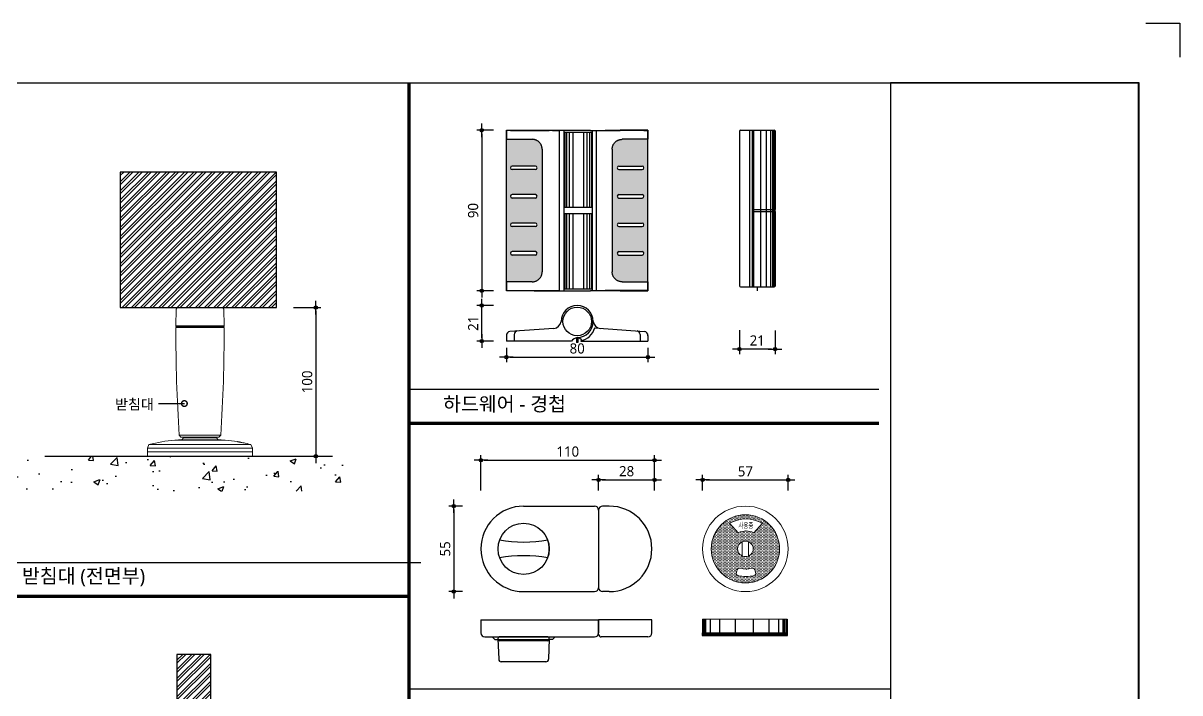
# Model space of a CAD drawing. Extents: x -256 to 8104, y -176 to 5714.
# Drawn here: x 4694 to 8104, y 3740 to 5714 of the extents above; entities that cross this region are included whole.
import ezdxf
from ezdxf.enums import TextEntityAlignment as Align

# ---------------------------------------------------------------- set-up
doc = ezdxf.new("R2010")
doc.units = 0
doc.header["$LTSCALE"] = 30
doc.layers.get('0').update_dxf_attribs({"linetype": 'CONTINUOUS'})
doc.layers.get('DEFPOINTS').update_dxf_attribs({"linetype": 'CONTINUOUS'})
for name, color, linetype in [('02---제품선', 4, 'CONTINUOUS'), ('curior-0Line', 252, 'CONTINUOUS'), ('DIM', 7, 'CONTINUOUS'), ('FIN', 5, 'CONTINUOUS'), ('HAT', 8, 'CONTINUOUS'), ('TIT', 3, 'CONTINUOUS'), ('문자', 3, 'CONTINUOUS'), ('부자재', 4, 'CONTINUOUS'), ('잠금쇠(회전형)', 4, 'CONTINUOUS'), ('치수', 1, 'CONTINUOUS'), ('판넬', 2, 'CONTINUOUS'), ('해치', 8, 'CONTINUOUS')]:
    doc.layers.add(name, color=color, linetype=linetype)
doc.styles.add('HDW', font='gulim.ttc')
doc.styles.add('돋움', font='malgun.ttf')
doc.dimstyles.new('10', dxfattribs={"dimscale": 10, "dimtxt": 3, "dimasz": 1, "dimexe": 1.5, "dimexo": 2, "dimgap": 1, "dimtad": 1, "dimdec": 0, "dimlunit": 6, "dimtxsty": '돋움', "dimblk": 'DIMDOT', "dimcen": -1, "dimdle": 1.5, "dimclrt": 3, "dimazin": 3, "dimtfac": 1, "dimtdec": 0, "dimtix": 1, "dimtmove": 2, "dimatfit": 3, "dimldrblk": 'DIMDOT', "dimarcsym": 0})

# ---------------------------------------------------------------- blocks, each defined once
blk = doc.blocks.new('DIMDOT')
at = {"linetype": 'Continuous'}
blk.add_line((-2, 0), (2, 0), dxfattribs=at)
for radius in [0.5, 0.25]:
    blk.add_circle((0, 0), radius, dxfattribs=at)
blk = doc.blocks.new('*D566')
at = {"layer": 'DEFPOINTS', "color": 0}
for p in [(11282, 2861.8), (10770, 2753.2), (11282, 2753.2)]:
    blk.add_point(p, dxfattribs=at)
at = {"layer": 'DIM', "color": 0, "lineweight": -2, "ltscale": 10}
for p, q in [((10770, 2773.2), (10770, 2876.8)), ((11282, 2773.2), (11282, 2876.8)), ((10780, 2861.8), (11272, 2861.8))]:
    blk.add_line(p, q, dxfattribs=at)
at = {"layer": 'DIM', "color": 0, "lineweight": -2, "xscale": 10, "yscale": 10, "zscale": 10, "rotation": 180}
blk.add_blockref('DIMDOT', (10770, 2861.8), dxfattribs=at)
at = {"layer": 'DIM', "color": 0, "lineweight": -2, "xscale": 10, "yscale": 10, "zscale": 10}
blk.add_blockref('DIMDOT', (11282, 2861.8), dxfattribs=at)
at = {"layer": 'DIM', "color": 3, "insert": (11026, 2887.4), "char_height": 30, "attachment_point": 5, "style": '돋움'}
blk.add_mtext('110', dxfattribs=at)
blk = doc.blocks.new('*D567')
at = {"layer": 'DEFPOINTS', "color": 0}
for p in [(11282, 2803.9), (11117, 2753.2), (11282, 2753.2)]:
    blk.add_point(p, dxfattribs=at)
at = {"layer": 'DIM', "color": 0, "lineweight": -2, "ltscale": 10}
for p, q in [((11117, 2773.2), (11117, 2818.9)), ((11127, 2803.9), (11272, 2803.9)), ((11282, 2773.2), (11282, 2818.9))]:
    blk.add_line(p, q, dxfattribs=at)
at = {"layer": 'DIM', "color": 0, "lineweight": -2, "xscale": 10, "yscale": 10, "zscale": 10, "rotation": 180}
blk.add_blockref('DIMDOT', (11117, 2803.9), dxfattribs=at)
at = {"layer": 'DIM', "color": 0, "lineweight": -2, "xscale": 10, "yscale": 10, "zscale": 10}
blk.add_blockref('DIMDOT', (11282, 2803.9), dxfattribs=at)
at = {"layer": 'DIM', "color": 3, "insert": (11199.5, 2829.4), "char_height": 30, "attachment_point": 5, "style": '돋움'}
blk.add_mtext('28', dxfattribs=at)
blk = doc.blocks.new('*D568')
at = {"layer": 'DEFPOINTS', "color": 0}
for p in [(11675.7, 2803.9), (11423.7, 2753.2), (11675.7, 2753.2)]:
    blk.add_point(p, dxfattribs=at)
at = {"layer": 'DIM', "color": 0, "lineweight": -2, "ltscale": 10}
for p, q in [((11423.7, 2773.2), (11423.7, 2818.9)), ((11433.7, 2803.9), (11665.7, 2803.9)), ((11675.7, 2773.2), (11675.7, 2818.9))]:
    blk.add_line(p, q, dxfattribs=at)
at = {"layer": 'DIM', "color": 0, "lineweight": -2, "xscale": 10, "yscale": 10, "zscale": 10, "rotation": 180}
blk.add_blockref('DIMDOT', (11423.7, 2803.9), dxfattribs=at)
at = {"layer": 'DIM', "color": 0, "lineweight": -2, "xscale": 10, "yscale": 10, "zscale": 10}
blk.add_blockref('DIMDOT', (11675.7, 2803.9), dxfattribs=at)
at = {"layer": 'DIM', "color": 3, "insert": (11549.7, 2829.1), "char_height": 30, "attachment_point": 5, "style": '돋움'}
blk.add_mtext('57', dxfattribs=at)
blk = doc.blocks.new('*D569')
at = {"layer": 'DEFPOINTS', "color": 0}
for p in [(10827.6, 3834.6), (10772.6, 3361.5), (10827.6, 3361.5)]:
    blk.add_point(p, dxfattribs=at)
at = {"layer": 'DIM', "color": 0, "lineweight": -2, "ltscale": 10}
for p, q in [((10807.6, 3834.6), (10757.6, 3834.6)), ((10772.6, 3824.6), (10772.6, 3371.5)), ((10807.6, 3361.5), (10757.6, 3361.5))]:
    blk.add_line(p, q, dxfattribs=at)
at = {"layer": 'DIM', "color": 0, "lineweight": -2, "xscale": 10, "yscale": 10, "zscale": 10}
for p, rotation in [((10772.6, 3834.6), 90), ((10772.6, 3361.5), 270)]:
    blk.add_blockref('DIMDOT', p, dxfattribs=dict(at, rotation=rotation))
at = {"layer": 'DIM', "color": 3, "insert": (10747.1, 3598), "char_height": 30, "attachment_point": 5, "rotation": 90, "style": '돋움'}
blk.add_mtext('90', dxfattribs=at)
blk = doc.blocks.new('*D570')
at = {"layer": 'DEFPOINTS', "color": 0}
for p in [(10845.2, 3213.2), (11262.3, 3213.2), (11262.3, 3165.9)]:
    blk.add_point(p, dxfattribs=at)
at = {"layer": 'DIM', "color": 0, "lineweight": -2, "ltscale": 10}
for p, q in [((10845.2, 3193.2), (10845.2, 3150.9)), ((11262.3, 3193.2), (11262.3, 3150.9)), ((10855.2, 3165.9), (11252.3, 3165.9))]:
    blk.add_line(p, q, dxfattribs=at)
at = {"layer": 'DIM', "color": 0, "lineweight": -2, "xscale": 10, "yscale": 10, "zscale": 10, "rotation": 180}
blk.add_blockref('DIMDOT', (10845.2, 3165.9), dxfattribs=at)
at = {"layer": 'DIM', "color": 0, "lineweight": -2, "xscale": 10, "yscale": 10, "zscale": 10}
blk.add_blockref('DIMDOT', (11262.3, 3165.9), dxfattribs=at)
at = {"layer": 'DIM', "color": 3, "insert": (11053.8, 3191.4), "char_height": 30, "attachment_point": 5, "style": '돋움'}
blk.add_mtext('80', dxfattribs=at)
blk = doc.blocks.new('*D571')
at = {"layer": 'DEFPOINTS', "color": 0}
for p in [(10772.6, 3318.2), (10827.6, 3318.2), (10826.9, 3213.2)]:
    blk.add_point(p, dxfattribs=at)
at = {"layer": 'DIM', "color": 0, "lineweight": -2, "ltscale": 10}
for p, q in [((10807.6, 3318.2), (10757.6, 3318.2)), ((10772.6, 3223.2), (10772.6, 3308.2)), ((10806.9, 3213.2), (10757.6, 3213.2))]:
    blk.add_line(p, q, dxfattribs=at)
at = {"layer": 'DIM', "color": 0, "lineweight": -2, "xscale": 10, "yscale": 10, "zscale": 10}
for p, rotation in [((10772.6, 3318.2), 90), ((10772.6, 3213.2), 270)]:
    blk.add_blockref('DIMDOT', p, dxfattribs=dict(at, rotation=rotation))
at = {"layer": 'DIM', "color": 3, "insert": (10747.3, 3265.7), "char_height": 30, "attachment_point": 5, "rotation": 90, "style": '돋움'}
blk.add_mtext('21', dxfattribs=at)
blk = doc.blocks.new('*D572')
at = {"layer": 'DEFPOINTS', "color": 0}
for p in [(11532.1, 3265.4), (11637.1, 3264.7), (11532.1, 3189.7)]:
    blk.add_point(p, dxfattribs=at)
at = {"layer": 'DIM', "color": 0, "lineweight": -2, "ltscale": 10}
for p, q in [((11532.1, 3245.4), (11532.1, 3174.7)), ((11637.1, 3244.7), (11637.1, 3174.7)), ((11627.1, 3189.7), (11542.1, 3189.7))]:
    blk.add_line(p, q, dxfattribs=at)
at = {"layer": 'DIM', "color": 0, "lineweight": -2, "xscale": 10, "yscale": 10, "zscale": 10, "rotation": 180}
blk.add_blockref('DIMDOT', (11532.1, 3189.7), dxfattribs=at)
at = {"layer": 'DIM', "color": 0, "lineweight": -2, "xscale": 10, "yscale": 10, "zscale": 10}
blk.add_blockref('DIMDOT', (11637.1, 3189.7), dxfattribs=at)
at = {"layer": 'DIM', "color": 3, "insert": (11584.6, 3215.1), "char_height": 30, "attachment_point": 5, "style": '돋움'}
blk.add_mtext('21', dxfattribs=at)
blk = doc.blocks.new('*D573')
at = {"layer": 'DEFPOINTS', "color": 0}
for p in [(10735.7, 2726.7), (10690, 2474.7), (10735.7, 2474.7)]:
    blk.add_point(p, dxfattribs=at)
at = {"layer": 'DIM', "color": 0, "lineweight": -2, "ltscale": 10}
for p, q in [((10715.7, 2726.7), (10675, 2726.7)), ((10690, 2716.7), (10690, 2484.7)), ((10715.7, 2474.7), (10675, 2474.7))]:
    blk.add_line(p, q, dxfattribs=at)
at = {"layer": 'DIM', "color": 0, "lineweight": -2, "xscale": 10, "yscale": 10, "zscale": 10}
for p, rotation in [((10690, 2726.7), 90), ((10690, 2474.7), 270)]:
    blk.add_blockref('DIMDOT', p, dxfattribs=dict(at, rotation=rotation))
at = {"layer": 'DIM', "color": 3, "insert": (10664.7, 2600.7), "char_height": 30, "attachment_point": 5, "rotation": 90, "style": '돋움'}
blk.add_mtext('55', dxfattribs=at)
blk = doc.blocks.new('*D578')
at = {"layer": 'DEFPOINTS', "color": 0}
for p in [(10197.2, 3312), (10140.4, 2873.8), (10283.3, 2873.8)]:
    blk.add_point(p, dxfattribs=at)
at = {"layer": 'DIM', "color": 0, "lineweight": -2, "ltscale": 10}
for p, q in [((10217.2, 3312), (10298.3, 3312)), ((10283.3, 3302), (10283.3, 2883.8)), ((10160.4, 2873.8), (10298.3, 2873.8))]:
    blk.add_line(p, q, dxfattribs=at)
at = {"layer": 'DIM', "color": 0, "lineweight": -2, "xscale": 10, "yscale": 10, "zscale": 10}
for p, rotation in [((10283.3, 3312), 90), ((10283.3, 2873.8), 270)]:
    blk.add_blockref('DIMDOT', p, dxfattribs=dict(at, rotation=rotation))
at = {"layer": 'DIM', "color": 3, "insert": (10257.8, 3092.9), "char_height": 30, "attachment_point": 5, "rotation": 90, "style": '돋움'}
blk.add_mtext('100', dxfattribs=at)
blk = doc.blocks.new('_DOTSMALL')
at = {"color": 0, "linetype": 'ByBlock', "const_width": 0.5}
blk.add_lwpolyline([(-0.0625, 0, 1), (0.0625, 0, 1)], format="xyb", close=True, dxfattribs=at)
blk = doc.blocks.new('A$C63EC304E')
at = {"layer": '치수', "color": 1, "xscale": 2.5, "yscale": 2.5, "zscale": 2.5, "rotation": 234.3098741996962}
blk.add_blockref('_DOTSMALL', (0.31, 0.31), dxfattribs=at)
blk = doc.blocks.new('A$C2BC9653E')
at = {"layer": '치수', "xscale": 0.3333333333333333, "yscale": 0.3333333333333333, "zscale": 0.3333333333333333}
blk.add_blockref('A$C63EC304E', (0, 0), dxfattribs=at)
blk = doc.blocks.new('A$C7FC71301')
at = {"layer": '치수', "rotation": 180}
blk.add_blockref('A$C2BC9653E', (0.208, 0.208), dxfattribs=at)
blk = doc.blocks.new('A$C4A20372B')
at = {"layer": '치수'}
blk.add_blockref('A$C7FC71301', (0, 0), dxfattribs=at)
blk = doc.blocks.new('A$C566469F5')
at = {"layer": '치수'}
blk.add_blockref('A$C4A20372B', (0, 0), dxfattribs=at)
blk = doc.blocks.new('A$C7E317CD4')
at = {"layer": '해치', "xscale": 2, "yscale": 2, "zscale": 2}
blk.add_blockref('A$C566469F5', (0, 0), dxfattribs=at)
blk = doc.blocks.new('A$C601D7F27')
at = {"layer": '치수'}
blk.add_blockref('A$C7E317CD4', (0, 0), dxfattribs=at)
blk = doc.blocks.new('A$C38802C08')
at = {"layer": '치수'}
blk.add_blockref('A$C601D7F27', (0, 0), dxfattribs=at)
blk = doc.blocks.new('EDGE_21', base_point=(4726.3, -1563.7))
at = {"layer": 'HAT'}
h = blk.add_hatch(dxfattribs=at)
h.set_pattern_fill('ANSI32', color=256, scale=2, style=0)
h.set_pattern_definition([(45, (-3595.192, -1739.444), (-13.470384, 13.470384), []), (45, (-3586.212, -1739.444), (-13.470384, 13.470384), [])])
h.paths.add_polyline_path([(10007.7, 3311.9), (10167.7, 3311.9), (10167.7, 3711.3), (9706.9, 3711.3), (9706.9, 3311.9)])
h = blk.add_hatch(dxfattribs=at)
h.set_pattern_fill('ANSI32', color=256, scale=2, style=0)
h.set_pattern_definition([(45, (-3572.332, -1839.629), (-13.470384, 13.470384), []), (45, (-3563.351, -1839.629), (-13.470384, 13.470384), [])])
h.paths.add_polyline_path([(9874.1, 1975.2), (9973.6, 1975.2), (9973.6, 2289.6), (9874.1, 2289.6)])
at = {"layer": '해치'}
h = blk.add_hatch(dxfattribs=at)
h.set_pattern_fill('DOTS', color=256, scale=2.628474)
h.set_pattern_definition([(0, (7883.4818, 4169.597), (2.086351, 4.172702), [0, -4.172702])])
edge = h.paths.add_edge_path()
edge.add_line((10845.7, 3388), (10845.8, 3388))
edge.add_spline(control_points=[(10845.8, 3388), (10846, 3388), (10857.5, 3388)], knot_values=[-0.724312, -0.724312, -0.724312, 0.724312, 0.724312, 0.724312], weights=[1, 0.748956, 1], degree=2, periodic=0)
edge.add_line((10857.5, 3388), (10921.4, 3388))
edge.add_spline(control_points=[(10921.4, 3388), (10950.4, 3388), (10950.4, 3416.9)], knot_values=[-1.570796, -1.570796, -1.570796, 0, 0, 0], weights=[1, 0.707107, 1], degree=2, periodic=0)
edge.add_line((10950.4, 3416.9), (10950.4, 3779.1))
edge.add_spline(control_points=[(10950.4, 3779.1), (10950.4, 3808), (10921.4, 3808)], knot_values=[0, 0, 0, 1.570796, 1.570796, 1.570796], weights=[1, 0.707107, 1], degree=2, periodic=0)
edge.add_line((10921.4, 3808), (10857.5, 3808))
edge.add_spline(control_points=[(10857.5, 3808), (10846, 3808), (10845.8, 3808)], knot_values=[-0.724312, -0.724312, -0.724312, 0.724312, 0.724312, 0.724312], weights=[1, 0.748956, 1], degree=2, periodic=0)
edge.add_line((10845.7, 3808), (10845.7, 3388))
h.paths.add_polyline_path([(10930.6, 3729.3, -0.414214), (10935.9, 3724, -0.414214), (10930.6, 3718.8), (10862.3, 3718.8, -0.414214), (10857, 3724, -0.414214), (10862.3, 3729.3)], flags=16)
h.paths.add_polyline_path([(10930.6, 3645.3, -0.414214), (10935.9, 3640, -0.414214), (10930.6, 3634.8), (10862.3, 3634.8, -0.414214), (10857, 3640, -0.414214), (10862.3, 3645.3)], flags=16)
h.paths.add_polyline_path([(10930.6, 3561.3, -0.414214), (10935.9, 3556, -0.414214), (10930.6, 3550.8), (10862.3, 3550.8, -0.414214), (10857, 3556, -0.414214), (10862.3, 3561.3)], flags=16)
h.paths.add_polyline_path([(10930.6, 3477.3, -0.414214), (10935.9, 3472, -0.414214), (10930.6, 3466.7), (10862.3, 3466.7, -0.414214), (10857, 3472, -0.414214), (10862.3, 3477.3)], flags=16)
h = blk.add_hatch(dxfattribs=at)
h.set_pattern_fill('DOTS', color=256, scale=2.628474)
h.set_pattern_definition([(0, (7408.8644, 4169.597), (2.086351, 4.1727023), [0, -4.1727023])])
edge = h.paths.add_edge_path()
edge.add_spline(control_points=[(11157.1, 3779.1), (11157.1, 3808), (11186.1, 3808)], knot_values=[0, 0, 0, 1.570796, 1.570796, 1.570796], weights=[1, 0.707107, 1], degree=2, periodic=0)
edge.add_line((11186.1, 3808), (11250, 3808))
edge.add_spline(control_points=[(11250, 3808), (11261.5, 3808), (11261.7, 3808)], knot_values=[-0.724312, -0.724312, -0.724312, 0.724312, 0.724312, 0.724312], weights=[1, 0.748956, 1], degree=2, periodic=0)
edge.add_line((11261.8, 3808), (11261.8, 3388))
edge.add_line((11261.8, 3388), (11261.7, 3388))
edge.add_spline(control_points=[(11261.7, 3388), (11261.5, 3388), (11250, 3388)], knot_values=[-0.724312, -0.724312, -0.724312, 0.724312, 0.724312, 0.724312], weights=[1, 0.748956, 1], degree=2, periodic=0)
edge.add_line((11250, 3388), (11186.1, 3388))
edge.add_spline(control_points=[(11186.1, 3388), (11157.1, 3388), (11157.1, 3416.9)], knot_values=[-1.570796, -1.570796, -1.570796, 0, 0, 0], weights=[1, 0.707107, 1], degree=2, periodic=0)
edge.add_line((11157.1, 3416.9), (11157.1, 3779.1))
h.paths.add_polyline_path([(11176.9, 3729.3, 0.414214), (11171.6, 3724, 0.414214), (11176.9, 3718.8), (11245.2, 3718.8, 0.414214), (11250.5, 3724, 0.414214), (11245.2, 3729.3)], flags=16)
h.paths.add_polyline_path([(11176.9, 3645.3, 0.414214), (11171.6, 3640, 0.414214), (11176.9, 3634.8), (11245.2, 3634.8, 0.414214), (11250.5, 3640, 0.414214), (11245.2, 3645.3)], flags=16)
h.paths.add_polyline_path([(11176.9, 3561.3, 0.414214), (11171.6, 3556, 0.414214), (11176.9, 3550.8), (11245.2, 3550.8, 0.414214), (11250.5, 3556, 0.414214), (11245.2, 3561.3)], flags=16)
h.paths.add_polyline_path([(11176.9, 3477.3, 0.414214), (11171.6, 3472, 0.414214), (11176.9, 3466.7), (11245.2, 3466.7, 0.414214), (11250.5, 3472, 0.414214), (11245.2, 3477.3)], flags=16)
h = blk.add_hatch(dxfattribs=at)
h.set_pattern_fill('AR-CONC', color=256, style=0)
h.set_pattern_definition([(50, (7965.83, 1337.06), (182.185, -15.939), [19.05, -209.55]), (355, (7965.83, 1337.06), (-35.243, 191.057), [15.24, -167.64]), (100.451, (7981.02, 1335.73), (146.943, 175.117), [16.19, -178.09]), (46.184, (7965.83, 1387.86), (271.079, -42.042), [28.575, -314.325]), (96.636, (7988.42, 1384.36), (237.404, 247.426), [24.285, -267.135]), (351.184, (7965.83, 1387.86), (237.405, 247.425), [22.86, -251.46]), (21, (7991.23, 1375.16), (151.615, -102.2655), [19.05, -209.55]), (326, (7991.23, 1375.16), (61.802, 184.188), [15.24, -167.64]), (71.4514, (8003.87, 1366.64), (213.416, 81.923), [16.19, -178.09]), (37.5, (7965.835, 1337.06), (3.0886, 84.555), [0, -165.608, 0, -170.18, 0, -168.275]), (7.5, (7965.835, 1337.06), (66.8197, 100.1806), [0, -97.028, 0, -161.798, 0, -64.135]), (327.5, (7909.19, 1337.06), (135.5906, -5.7287), [0, -63.5, 0, -198.12, 0, -262.89]), (317.5, (7883.79, 1337.06), (148.129, 25.4265), [0, -82.55, 0, -131.572, 0, -186.69])])
h.paths.add_polyline_path([(10445.4, 2770.8), (10445.4, 2873.8), (9395.2, 2873.8), (9395.2, 2770.8)])
h = blk.add_hatch(dxfattribs=at)
h.set_pattern_fill('DOTS', color=256, scale=2.628474)
h.set_pattern_definition([(0, (5855.6763, -856.6803), (2.086351, 4.1727023), [0, -4.1727023])])
h.paths.add_polyline_path([(11650.3, 2600.7, 1), (11449, 2600.7, 1)])
h.paths.add_polyline_path([(11526.7, 2600.7, -1), (11572.6, 2600.7, -1)], flags=16)
h.paths.add_polyline_path([(11574.4, 2647.9, 0.250537), (11528.5, 2647.9), (11502.7, 2676.4, -0.258173), (11600.2, 2676.4)], flags=16)
h.paths.add_polyline_path([(11577.1, 2539.2), (11579.9, 2531.1, -0.437988), (11575.1, 2522, -0.127495), (11527.9, 2522, -0.437988), (11523, 2531.1), (11525.9, 2539.2, -0.407197), (11534.6, 2543.6, 0.156299), (11568.4, 2543.6, -0.407197)], flags=16)
h.paths.add_polyline_path([(11524.5, 2655.8), (11577.9, 2655.8), (11577.9, 2683.3), (11524.5, 2683.3)], flags=8)
at = {"color": 2}
for p, q in [((12730.4, 4150.6), (12830.4, 4150.6)), ((12730.4, 4150.6), (12830.4, 4150.6)), ((12730.4, 4150.6), (12830.4, 4150.6)), ((12830.4, 4150.6), (12830.4, 4050.6)), ((12830.4, 4150.6), (12830.4, 4050.6)), ((12830.4, 4150.6), (12830.4, 4050.6)), ((11584.6, 3373), (11584.6, 3361.5)), ((9484.6, 2873.8), (10332.2, 2873.8))]:
    blk.add_line(p, q, dxfattribs=at)
at = {"color": 8}
for p, q in [((10558.3, 3071.1), (11943.5, 3071.1)), ((7245.1, 2560.5), (10592.9, 2560.5)), ((10558.3, 2188.3), (11977.9, 2188.3))]:
    blk.add_line(p, q, dxfattribs=at)
at = {"color": 2}
for points in [[(4725.6, 3974.7), (11977.9, 3974.7), (11977.9, -1563.6), (4725.6, -1563.6)], [(4725.6, 3974.7), (11977.9, 3974.7), (11977.9, -1563.6), (4725.6, -1563.6)], [(4725.6, 3974.7), (12707.5, 3974.7), (12707.5, -1563.6), (4725.6, -1563.6)]]:
    blk.add_lwpolyline(points, close=True, dxfattribs=at)
at = {"color": 8, "const_width": 10}
for points in [[(10558.3, -1563.6), (10558.3, 3974.7)], [(10558.3, 2971.1), (11943.5, 2971.1)], [(7210.4, 2460.5), (10558.3, 2460.5)]]:
    blk.add_lwpolyline(points, dxfattribs=at)
at = {"layer": '02---제품선'}
for p, q in [((10896, 2726.7), (11105.3, 2726.7)), ((11117, 2715), (11117, 2486.3)), ((11117, 2715), (11117, 2486.3)), ((11148, 2726.7), (11128.6, 2726.7)), ((10896, 2474.7), (11105.3, 2474.7)), ((11148, 2474.7), (11128.6, 2474.7)), ((10770, 2391.7), (11117, 2391.7)), ((10770, 2391.7), (10770, 2352.9)), ((11117, 2391.7), (11117, 2352.9)), ((11274, 2391.7), (11117, 2391.7)), ((11117, 2349), (11117, 2391.7)), ((11274, 2352.9), (11274, 2391.7)), ((10781.6, 2341.3), (10802.9, 2341.3)), ((10802.9, 2341.3), (10989, 2341.3)), ((10810.7, 2333.5), (10802.9, 2341.3)), ((10810.7, 2333.5), (10818.4, 2333.5)), ((10818.4, 2333.5), (10973.5, 2333.5)), ((10820.3, 2335.5), (10822.4, 2275.1)), ((10820.4, 2333.5), (10820.4, 2337.4)), ((10967.7, 2341.3), (10824.3, 2341.3)), ((10967.7, 2329.6), (10824.3, 2329.6)), ((10971.6, 2335.5), (10969.5, 2275.1)), ((10971.6, 2333.5), (10971.6, 2337.4)), ((10981.3, 2333.5), (10973.5, 2333.5)), ((10981.3, 2333.5), (10989, 2341.3)), ((10989, 2341.3), (11105.3, 2341.3)), ((11262.3, 2341.3), (11124.7, 2341.3)), ((10961.8, 2267.6), (10830.2, 2267.6))]:
    blk.add_line(p, q, dxfattribs=at)
blk.add_circle((10896, 2600.7), 75.6, dxfattribs=at)
blk.add_circle((10896, 2600.7), 75.6, dxfattribs=at)
for centre, radius, start, end in [((10896, 2600.7), 126, 90, 180), ((11105.3, 2715), 11.6, 0, 90), ((11128.6, 2715), 11.6, 90, 180), ((11148, 2600.7), 126, 0, 90), ((10896, 3037.5), 416.6, 260.2031, 279.7969), ((10896, 2600.7), 126, 180, 270), ((10896, 2600.7), 75.6, 340.7512, 19.2488), ((11148, 2600.7), 126, 270, 0), ((10896, 2163.9), 416.6, 80.2031, 99.7969), ((11105.3, 2486.3), 11.6, 270, 0), ((11128.6, 2486.3), 11.6, 180, 270), ((10781.6, 2352.9), 11.6, 180, 270), ((11105.3, 2352.9), 11.6, 270, 0), ((11262.3, 2352.9), 11.6, 270, 0), ((10824.3, 2337.4), 3.88, 90, 180), ((10824.3, 2333.5), 3.88, 180, 270), ((10967.7, 2337.4), 3.88, 0, 90), ((10967.7, 2333.5), 3.88, 270, 0), ((11124.7, 2349), 7.75, 180, 270), ((10830.2, 2275.4), 7.75, 182, 270), ((10961.8, 2275.4), 7.75, 270, 358)]:
    blk.add_arc(centre, radius, start, end, dxfattribs=at)
at = {"layer": 'curior-0Line'}
blk.add_line((11977.9, 3974.7), (11977.9, -1562.8), dxfattribs=at)
blk.add_lwpolyline([(12710.4, 3974.7), (11977.9, 3974.7), (11977.9, -1563.6), (12710.4, -1563.6)], close=True, dxfattribs=at)
at = {"layer": 'FIN', "color": 4, "linetype": 'Continuous', "lineweight": 15}
for p, q in [((10013, 3258.5), (10011.8, 3307.1)), ((9873.1, 3255.9), (10010.6, 3255.9)), ((9880.5, 2935.7), (9885.9, 2930.3)), ((9997.8, 2930.3), (10003.2, 2935.7)), ((9791.5, 2908), (9786.7, 2897.5)), ((9997.8, 2930.3), (9885.9, 2930.3)), ((9893.5, 2928), (9888.4, 2922.1)), ((9995.3, 2922.1), (9888.4, 2922.1)), ((9893.5, 2930.3), (9893.5, 2928)), ((9893.5, 2928), (9990.2, 2928)), ((9990.2, 2928), (9990.2, 2930.3)), ((9995.3, 2922.1), (9990.2, 2928)), ((10097, 2897.5), (10092.2, 2908)), ((9786.7, 2897.5), (9786.7, 2886.5)), ((9786.7, 2886.5), (9786.7, 2873.8)), ((9786.7, 2873.8), (10097, 2873.8)), ((10097, 2886.5), (10097, 2897.5)), ((10097, 2873.8), (10097, 2886.5))]:
    blk.add_line(p, q, dxfattribs=at)
at = {"layer": 'FIN', "linetype": 'Continuous', "lineweight": 15}
for p, q in [((9870.6, 3258.5), (10013.1, 3258.5)), ((10013.1, 3253.4), (9870.6, 3253.4)), ((9880.5, 2935.7), (10003.2, 2935.7)), ((9791.5, 2908), (10092.2, 2908)), ((10016.1, 2921), (9867.6, 2921)), ((9869.5, 2921.2), (10014.2, 2921.2)), ((10097, 2897.5), (9786.7, 2897.5)), ((10097, 2886.5), (9786.7, 2886.5)), ((9786.7, 2886.5), (10097, 2886.5)), ((9799.3, 2872.8), (9799.3, 2873.8)), ((9799.4, 2872.8), (9799.3, 2872.8)), ((9799.4, 2872.8), (9799.4, 2873.8)), ((9810.2, 2872.8), (9799.4, 2872.8)), ((9810.2, 2872.8), (9810.2, 2873.8)), ((9810.2, 2872.8), (9810.2, 2873.8)), ((9810.2, 2872.8), (9810.2, 2872.8)), ((9959.7, 2872.8), (9959.7, 2873.8)), ((9964.7, 2872.8), (9959.7, 2872.8)), ((9964.7, 2872.8), (9964.7, 2873.8)), ((9971.8, 2872.8), (9971.8, 2873.8)), ((9971.9, 2872.8), (9971.9, 2873.8)), ((9972.1, 2872.8), (9972.1, 2873.8)), ((9972.6, 2872.8), (9972.6, 2873.8)), ((9974.8, 2872.8), (9972.6, 2872.8)), ((9974.8, 2872.8), (9974.8, 2873.8)), ((9975.6, 2872.8), (9974.8, 2872.8)), ((9975.6, 2872.8), (9975.6, 2873.8)), ((9976.3, 2872.8), (9975.6, 2872.8)), ((9976.3, 2872.8), (9976.3, 2873.8)), ((9976.6, 2872.8), (9976.3, 2872.8)), ((9976.6, 2872.8), (9976.6, 2873.8)), ((9976.8, 2872.8), (9976.6, 2872.8)), ((9976.9, 2872.8), (9976.9, 2873.8)), ((9978.4, 2872.8), (9978.4, 2873.8)), ((9980.3, 2872.8), (9980.3, 2873.8)), ((9980.3, 2872.8), (9980.3, 2873.8)), ((9981, 2872.8), (9980.4, 2872.8)), ((9981, 2872.8), (9981, 2873.8)), ((9981.4, 2872.8), (9981, 2872.8)), ((9981.4, 2872.8), (9981.4, 2873.8)), ((9982.1, 2872.8), (9981.4, 2872.8)), ((9982.1, 2872.8), (9982.1, 2873.8)), ((10071.5, 2872.8), (10071.5, 2873.8)), ((10073.2, 2872.8), (10073.2, 2873.8)), ((10077.1, 2872.8), (10077.1, 2873.8)), ((10080.9, 2872.8), (10080.9, 2873.8)), ((10082.7, 2872.8), (10082.7, 2873.8))]:
    blk.add_line(p, q, dxfattribs=at)
at = {"layer": 'FIN', "color": 4, "linetype": 'Continuous', "lineweight": 15, "flags": 128}
blk.add_lwpolyline([(10006.8, 3312), (9876.7, 3311.9, 0.411572), (9871.7, 3307), (9871.7, 3307), (9870.7, 3258.5)], format="xyb", dxfattribs=at)
at = {"layer": 'FIN', "color": 4, "linetype": 'Continuous', "lineweight": 15}
for centre, radius, start, end in [((10006.8, 3307), 5, 1.3876, 90.0349), ((9873.2, 3258.5), 2.54, 179.2415, 270), ((9873.1, 3253.4), 2.54, 90, 179.3579), ((14911.7, 3251), 5041.1, 179.9718, 183.5859), ((5186, 3244.2), 4827.1, 356.3354, 0.1097), ((10010.5, 3258.5), 2.54, 270, 0.7585), ((10010.6, 3253.4), 2.54, 0.6421, 90), ((9893.5, 2540.3), 381.6, 93.8991, 105.5006), ((9869.6, 2919.6), 1.53, 94.7479, 116.6788), ((9893.5, 2631.7), 290.5, 91.0115, 94.7479), ((9990.2, 2631.7), 290.5, 85.2521, 88.9885), ((10014.1, 2919.6), 1.53, 63.3212, 85.2521), ((9990.2, 2540.3), 381.6, 80.5831, 86.1009), ((9990.2, 2540.3), 381.6, 74.4994, 78.127)]:
    blk.add_arc(centre, radius, start, end, dxfattribs=at)
for points, knots in [([(10052.6, 2916.8), (10052.6, 2916.8), (10052.6, 2916.8), (10052.7, 2916.7), (10053, 2916.7), (10053, 2916.7)], [0, 0, 0, 0, 0.110152, 0.664814, 1, 1, 1, 1]), ([(10053, 2916.7), (10053.2, 2916.6), (10053.6, 2916.6), (10054.4, 2916.4), (10055.3, 2916.3), (10056, 2916.2), (10056.4, 2916.1), (10056.5, 2916.1)], [0, 0, 0, 0, 0.2159727, 0.4318558, 0.6498983, 0.8698049, 1, 1, 1, 1]), ([(10059.5, 2915.4), (10059, 2915.5), (10057.9, 2915.7), (10056.9, 2915.9), (10056.5, 2916)], [0, 0, 0, 0, 0.585266, 1, 1, 1, 1]), ([(10056.5, 2916), (10056.5, 2915.9), (10056.5, 2915.9), (10056.5, 2915.7), (10056.5, 2915.7)], [0, 0, 0, 0, 0.495973, 1, 1, 1, 1]), ([(10056.5, 2915.7), (10056.9, 2915.6), (10057.9, 2915.4), (10058.9, 2915.2), (10059.5, 2915.1)], [0, 0, 0, 0, 0.405872, 1, 1, 1, 1]), ([(10071.8, 2912.8), (10069.6, 2913.3), (10065.6, 2914.2), (10061.5, 2915), (10059.5, 2915.3)], [0, 0, 0, 0, 0.528575, 1, 1, 1, 1]), ([(10059.5, 2915.1), (10059.5, 2915.1), (10059.5, 2915.2), (10059.5, 2915.2), (10059.5, 2915.2)], [0, 0, 0, 0, 0.517301, 1, 1, 1, 1]), ([(10059.5, 2915.2), (10061.5, 2914.9), (10065.5, 2914.1), (10069.6, 2913.2), (10071.8, 2912.8)], [0, 0, 0, 0, 0.470682, 1, 1, 1, 1]), ([(10071.8, 2912.8), (10071.8, 2912.8), (10071.8, 2912.8), (10071.8, 2912.8), (10071.8, 2912.8)], [0, 0, 0, 0, 0.529757, 1, 1, 1, 1])]:
    blk.add_open_spline(points, degree=3, knots=knots, dxfattribs=at)
for points in [[(10053.1, 2916.7), (10052.7, 2916.7)], [(10056.5, 2916), (10059.7, 2915.4)], [(10059.5, 2915.5), (10059.8, 2915.5)]]:
    blk.add_open_spline(points, degree=1, dxfattribs=at)
at = {"layer": 'FIN', "linetype": 'Continuous', "lineweight": 15}
for points, knots in [([(9972.1, 2872.8), (9972, 2872.8), (9971.9, 2872.8), (9971.9, 2872.8), (9971.9, 2872.8)], [0, 0, 0, 0, 0.557964, 1, 1, 1, 1]), ([(9972.6, 2872.8), (9972.5, 2872.8), (9972.3, 2872.8), (9972.2, 2872.8), (9972.1, 2872.8)], [0, 0, 0, 0, 0.561741, 1, 1, 1, 1]), ([(9978.4, 2872.8), (9978.1, 2872.8), (9977.6, 2872.8), (9977.1, 2872.8), (9976.9, 2872.8)], [0, 0, 0, 0, 0.560188, 1, 1, 1, 1]), ([(9980.3, 2872.8), (9979.9, 2872.8), (9979.3, 2872.8), (9978.7, 2872.8), (9978.4, 2872.8)], [0, 0, 0, 0, 0.559958, 1, 1, 1, 1]), ([(10073.2, 2872.8), (10072.6, 2872.8), (10071.6, 2872.8), (10071.5, 2872.8), (10071.5, 2872.8)], [0, 0, 0, 0, 0.558554, 1, 1, 1, 1]), ([(10074.7, 2872.8), (10074.1, 2872.8), (10073.2, 2872.8), (10072.5, 2872.8), (10072.3, 2872.8)], [0, 0, 0, 0, 0.558511, 1, 1, 1, 1]), ([(10077.1, 2872.8), (10076.3, 2872.8), (10074.9, 2872.8), (10073.7, 2872.8), (10073.2, 2872.8)], [0, 0, 0, 0, 0.559859, 1, 1, 1, 1]), ([(10080.9, 2872.8), (10080.3, 2872.8), (10079.1, 2872.8), (10077.7, 2872.8), (10077.1, 2872.8)], [0, 0, 0, 0, 0.558977, 1, 1, 1, 1]), ([(10082.7, 2872.8), (10082.6, 2872.8), (10082.4, 2872.8), (10081.4, 2872.8), (10080.9, 2872.8)], [0, 0, 0, 0, 0.559094, 1, 1, 1, 1])]:
    blk.add_open_spline(points, degree=3, knots=knots, dxfattribs=at)
blk.add_open_spline([(9972.5, 2872.8), (9972.3, 2872.8)], degree=1, dxfattribs=at)
at = {"layer": '부자재'}
for p, q in [((10845.2, 3834.6), (10926.6, 3834.6)), ((10845.2, 3361.5), (10845.2, 3834.6)), ((10845.2, 3834.6), (10845.8, 3834)), ((10845.8, 3834), (10845.8, 3808)), ((10857.5, 3833.8), (10971.1, 3833.6)), ((10926.8, 3834.5), (10926.6, 3834.6)), ((11014.3, 3834.5), (10926.8, 3834.5)), ((11001.7, 3362.7), (11001.7, 3833.4)), ((11014.3, 3834.5), (11014.3, 3361.5)), ((11014.3, 3834.5), (11014.4, 3834.5)), ((11093.2, 3834.5), (11180.7, 3834.5)), ((11098.4, 3834.5), (11098.4, 3361.5)), ((11111, 3362.7), (11111, 3833.4)), ((11250, 3833.8), (11136.4, 3833.6)), ((11180.7, 3834.5), (11180.9, 3834.6)), ((11262.3, 3834.6), (11180.9, 3834.6)), ((11262.3, 3834.6), (11261.7, 3834)), ((11261.7, 3834), (11261.7, 3808)), ((11262.3, 3361.5), (11262.3, 3834.6)), ((11532.1, 3831.6), (11532.1, 3376)), ((11535.1, 3834.6), (11634.1, 3834.6)), ((11562.1, 3834.6), (11562.1, 3373)), ((11569.7, 3834.6), (11569.7, 3373)), ((11637.1, 3831.6), (11637.1, 3600.9)), ((10845.7, 3388), (10845.7, 3808)), ((10845.7, 3808), (10845.8, 3808)), ((10857.5, 3808), (10921.4, 3808)), ((11250, 3808), (11186.1, 3808)), ((11261.8, 3808), (11261.7, 3808)), ((11261.8, 3388), (11261.8, 3808)), ((10950.4, 3779.1), (10950.4, 3416.9)), ((11157.1, 3779.1), (11157.1, 3416.9)), ((11014.5, 3601.6), (11014.5, 3594.2)), ((11569.7, 3600.9), (11637.1, 3600.9)), ((11569.7, 3594.9), (11637.1, 3594.9)), ((11636.2, 3600.9), (11636.2, 3594.9)), ((11637.1, 3594.9), (11637.1, 3376)), ((10845.8, 3388), (10845.7, 3388)), ((10845.8, 3388), (10845.8, 3362)), ((10921.4, 3388), (10857.5, 3388)), ((11186.1, 3388), (11250, 3388)), ((11261.7, 3388), (11261.8, 3388)), ((11261.7, 3388), (11261.7, 3362)), ((10845.8, 3362), (10845.2, 3361.5)), ((10926.6, 3361.5), (10845.2, 3361.5)), ((10857.5, 3362.2), (10971.1, 3362.4)), ((10926.8, 3361.5), (10926.6, 3361.5)), ((10926.8, 3361.5), (11014.3, 3361.5)), ((11180.7, 3361.5), (11093.2, 3361.5)), ((11250, 3362.2), (11136.4, 3362.4)), ((11180.7, 3361.5), (11180.9, 3361.5)), ((11180.9, 3361.5), (11262.3, 3361.5)), ((11261.7, 3362), (11262.3, 3361.5)), ((11535.1, 3373), (11634.1, 3373)), ((10984.6, 3250.8), (10855, 3241.7)), ((11105.3, 3252.2), (11252.3, 3241.8)), ((10845.2, 3229.8), (10845.2, 3213.2)), ((11037, 3213.2), (10845.2, 3213.2)), ((10867.7, 3232.9), (10867.7, 3213.2)), ((11051.5, 3223.2), (11051.5, 3208.7)), ((11056, 3208.7), (11051.5, 3208.7)), ((11056, 3223.2), (11056, 3208.7)), ((11064.4, 3214), (11064.4, 3213.2)), ((11064.4, 3213.2), (11262.3, 3213.2)), ((11239.8, 3232.9), (11239.8, 3213.2)), ((11262.3, 3229.8), (11262.3, 3213.2))]:
    blk.add_line(p, q, dxfattribs=at)
blk.add_circle((11053.8, 3271), 42.1, dxfattribs=at)
for centre, radius, start, end in [((11535.1, 3831.6), 3, 90, 180), ((11634.1, 3831.6), 3, 0, 90), ((11535.1, 3376), 3, 180, 270), ((11634.1, 3376), 3, 270, 0), ((11053.8, 3271), 47.2, 270, 180), ((10857.8, 3229.5), 12.6, 101.7765, 181.6712), ((10883.1, 3228.6), 15.9, 113.4077, 164.5497), ((10983.4, 3274), 23.3, 272.9231, 352.4724), ((11055.4, 3264.7), 51.5, 280.084, 345.9792), ((11124.1, 3274), 23.3, 187.5276, 267.0769), ((11224.4, 3228.6), 15.9, 15.4503, 67.3004), ((11249.7, 3229.5), 12.6, 358.3288, 78.2235), ((11060.2, 3194.8), 29.6, 102.5267, 141.5475), ((11047.3, 3194.8), 29.6, 43.1003, 77.4733)]:
    blk.add_arc(centre, radius, start, end, dxfattribs=at)
for points, weights in [([(10857.5, 3833.8), (10846, 3833.8), (10845.8, 3834)], [1, 0.748955720789, 1]), ([(11001.7, 3833.4), (10988.2, 3833.5), (10971.1, 3833.6)], [1, 0.964784765128, 1]), ([(11014.3, 3834.5), (11014.3, 3834.5), (11014.3, 3834.5)], [1, 0.999924701899, 1]), ([(11250, 3833.8), (11261.5, 3833.8), (11261.7, 3834)], [1, 0.748955720789, 1]), ([(10845.8, 3808), (10846, 3808), (10857.5, 3808)], [1, 0.748955720789, 1]), ([(10950.4, 3779.1), (10950.4, 3808), (10921.4, 3808)], [1, 0.707106781187, 1]), ([(11157.1, 3779.1), (11157.1, 3808), (11186.1, 3808)], [1, 0.707106781187, 1]), ([(11261.7, 3808), (11261.5, 3808), (11250, 3808)], [1, 0.748955720789, 1]), ([(11014.3, 3594.2), (11014.3, 3594.2), (11014.3, 3594.2)], [1, 0.999862102782, 1]), ([(10921.4, 3388), (10950.4, 3388), (10950.4, 3416.9)], [1, 0.707106781187, 1]), ([(11186.1, 3388), (11157.1, 3388), (11157.1, 3416.9)], [1, 0.707106781187, 1]), ([(10857.5, 3388), (10846, 3388), (10845.8, 3388)], [1, 0.748955720789, 1]), ([(11250, 3388), (11261.5, 3388), (11261.7, 3388)], [1, 0.748955720789, 1]), ([(10845.8, 3362), (10846, 3362.2), (10857.5, 3362.2)], [1, 0.748955720789, 1]), ([(10971.1, 3362.4), (10988.2, 3362.5), (11001.7, 3362.7)], [1, 0.964784765128, 1]), ([(11014.4, 3361.4), (11014.3, 3361.4), (11014.3, 3361.4)], [1, 0.999734260157, 1]), ([(11261.7, 3362), (11261.5, 3362.2), (11250, 3362.2)], [1, 0.748955720789, 1])]:
    blk.add_rational_spline(points, weights, degree=2, dxfattribs=at)
for points, weights, knots in [([(11093.2, 3834.5), (11093.2, 3834.5), (11053.8, 3834.5), (11014.3, 3834.5), (11014.3, 3834.5)], [1, 0.707106781186, 1, 0.707106781186, 1], [-1.570796, -1.570796, -1.570796, 0, 0, 1.570796, 1.570796, 1.570796]), ([(11014.3, 3829.2), (11026.9, 3829.2), (11053.8, 3829.2), (11098.4, 3829.2), (11098.4, 3829.2)], [0.872453400774, 0.800943102543, 1, 0.707106781186, 1], [-1.067549, -1.067549, -1.067549, 0, 0, 1.570796, 1.570796, 1.570796]), ([(11098.4, 3606.9), (11098.4, 3606.9), (11058.4, 3606.9), (11028.5, 3606.9), (11014.3, 3606.9)], [1, 0.742797744768, 1, 0.794611058848, 0.917248923756], [-1.467114, -1.467114, -1.467114, 0, 0, 1.171564, 1.171564, 1.171564]), ([(11014.3, 3589), (11025.5, 3589), (11049.1, 3589), (11089.2, 3589), (11097.5, 3589)], [0.884455168565, 0.830422605945, 1, 0.742797744768, 1], [-0.967291, -0.967291, -0.967291, 0, 0, 1.467114, 1.467114, 1.467114]), ([(11098.4, 3366.6), (11098.4, 3366.6), (11053.8, 3366.6), (11026.9, 3366.6), (11014.3, 3366.6)], [1, 0.707106781186, 1, 0.800943102543, 0.872453400774], [-1.570796, -1.570796, -1.570796, 0, 0, 1.067549, 1.067549, 1.067549]), ([(11014.3, 3361.4), (11014.3, 3361.4), (11053.8, 3361.4), (11093.2, 3361.4), (11093.2, 3361.4)], [1, 0.707106781186, 1, 0.707106781186, 1], [-1.570796, -1.570796, -1.570796, 0, 0, 1.570796, 1.570796, 1.570796])]:
    blk.add_rational_spline(points, weights, degree=2, knots=knots, dxfattribs=at)
blk.add_open_spline([(11014.5, 3601.6), (11014.5, 3601.6), (11014.5, 3601.6), (11014.5, 3601.6), (11014.4, 3601.6), (11014.3, 3601.6)], degree=3, knots=[-0.00189331, -0.00189331, -0.00189331, -0.00189331, 0, 0, 0.05421316, 0.05421316, 0.05421316, 0.05421316], dxfattribs=at)
at = {"layer": '잠금쇠(회전형)', "linetype": 'Continuous', "lineweight": 15}
for p, q in [((11502.7, 2676.4), (11528.5, 2647.9)), ((11600.2, 2676.4), (11574.4, 2647.9)), ((11539.7, 2621.4), (11539.7, 2580.2)), ((11558.8, 2621), (11558.8, 2579.8)), ((11525.9, 2539.2), (11523, 2531.1)), ((11577.1, 2539.2), (11579.9, 2531.1)), ((11422.9, 2393.2), (11673.3, 2393.2)), ((11422.9, 2393.2), (11422.9, 2352.9)), ((11423.7, 2393.2), (11423.7, 2352.9)), ((11673.3, 2393.2), (11673.3, 2352.9)), ((11422.1, 2352.9), (11674.1, 2352.9)), ((11422.1, 2345.2), (11422.1, 2352.9)), ((11674.1, 2345.2), (11674.1, 2352.9)), ((11422.1, 2345.4), (11674.1, 2345.4))]:
    blk.add_line(p, q, dxfattribs=at)
for radius in [126, 100.6, 22.9]:
    blk.add_circle((11549.7, 2600.7), radius, dxfattribs=at)
for centre, radius, start, end in [((11551.5, 2588.2), 100.7, 61.0478, 118.9522), ((11551.5, 2605), 48.7, 61.8696, 118.1304), ((11529.6, 2528.8), 7, 160.8571, 255.4685), ((11532.5, 2536.9), 7, 72.2332, 160.8571), ((11551.5, 2596.3), 55.3, 252.2332, 287.7668), ((11570.5, 2536.9), 7, 19.1429, 107.7668), ((11573.3, 2528.8), 7, 284.5315, 19.1429), ((11551.5, 2613.1), 94.1, 255.4685, 284.5315)]:
    blk.add_arc(centre, radius, start, end, dxfattribs=at)
at = {"layer": '치수'}
blk.add_line((9819.8, 3029.1), (9895.9, 3029.1), dxfattribs=at)
at = {"layer": '판넬', "color": 1}
for points in [[(9706.9, 3311.9), (10167.7, 3311.9), (10167.7, 3711.3), (9706.9, 3711.3)], [(9874.1, 1975.2), (9973.6, 1975.2), (9973.6, 2289.6), (9874.1, 2289.6)]]:
    blk.add_lwpolyline(points, close=True, dxfattribs=at)
at = {"layer": '해치'}
for p, q in [((11017, 3829.2), (11017, 3606.9)), ((11022.2, 3829.2), (11022.2, 3606.9)), ((11030.1, 3829.2), (11030.1, 3606.9)), ((11040.6, 3829.2), (11040.6, 3606.9)), ((11072.1, 3829.2), (11072.1, 3606.9)), ((11082.7, 3829.2), (11082.7, 3606.9)), ((11090.5, 3829.2), (11090.5, 3606.9)), ((11095.8, 3829.2), (11095.8, 3606.9)), ((11574.3, 3373), (11574.3, 3834.6)), ((11595.2, 3373), (11595.2, 3834.6)), ((11612.3, 3373), (11612.3, 3834.6)), ((11624.8, 3373), (11624.8, 3834.6)), ((11630.4, 3373), (11630.4, 3834.6)), ((11633.3, 3373), (11633.3, 3834.6)), ((11635.2, 3373), (11635.2, 3834.6)), ((11636.3, 3373), (11636.3, 3834.6)), ((11636.7, 3600.9), (11636.7, 3834.6)), ((11637, 3600.9), (11637, 3834.6)), ((10930.6, 3729.3), (10862.3, 3729.3)), ((10930.6, 3718.8), (10862.3, 3718.8)), ((11176.9, 3729.3), (11245.2, 3729.3)), ((11176.9, 3718.8), (11245.2, 3718.8)), ((10930.6, 3645.3), (10862.3, 3645.3)), ((10930.6, 3634.8), (10862.3, 3634.8)), ((11176.9, 3645.3), (11245.2, 3645.3)), ((11176.9, 3634.8), (11245.2, 3634.8)), ((11017, 3589), (11017, 3366.6)), ((11022.2, 3589), (11022.2, 3366.6)), ((11030.1, 3589), (11030.1, 3366.6)), ((11040.6, 3589), (11040.6, 3366.6)), ((11072.1, 3589), (11072.1, 3366.6)), ((11082.7, 3589), (11082.7, 3366.6)), ((11090.5, 3589), (11090.5, 3366.6)), ((11095.8, 3589), (11095.8, 3366.6)), ((11636.7, 3373), (11636.7, 3594.9)), ((11637, 3373), (11637, 3594.9)), ((10930.6, 3561.3), (10862.3, 3561.3)), ((10930.6, 3550.8), (10862.3, 3550.8)), ((11176.9, 3561.3), (11245.2, 3561.3)), ((11176.9, 3550.8), (11245.2, 3550.8)), ((10930.6, 3477.3), (10862.3, 3477.3)), ((10930.6, 3466.7), (10862.3, 3466.7)), ((11176.9, 3477.3), (11245.2, 3477.3)), ((11176.9, 3466.7), (11245.2, 3466.7)), ((11425.2, 2393.2), (11425.2, 2352.9)), ((11427.7, 2393.2), (11427.7, 2352.9)), ((11432, 2393.2), (11432, 2352.9)), ((11445.6, 2393.2), (11445.6, 2352.9)), ((11473.4, 2393.2), (11473.4, 2352.9)), ((11519.7, 2393.2), (11519.7, 2352.9)), ((11572.7, 2393.2), (11572.7, 2352.9)), ((11619, 2393.2), (11619, 2352.9)), ((11646.8, 2393.2), (11646.8, 2352.9)), ((11660.4, 2393.2), (11660.4, 2352.9)), ((11664.2, 2393.2), (11664.2, 2352.9)), ((11668.5, 2393.2), (11668.5, 2352.9)), ((11671, 2393.2), (11671, 2352.9)), ((11672.5, 2393.2), (11672.5, 2352.9)), ((11422.1, 2350.4), (11674.1, 2350.4)), ((11422.1, 2349.1), (11674.1, 2349.1)), ((11422.1, 2347.8), (11674.1, 2347.8)), ((11422.1, 2347), (11674.1, 2347)), ((11422.1, 2346.2), (11674.1, 2346.2)), ((11422.1, 2345.2), (11674.1, 2345.2))]:
    blk.add_line(p, q, dxfattribs=at)
for centre, start, end in [((10862.3, 3724), 90, 180), ((10862.3, 3724), 180, 270), ((10930.6, 3724), 0, 90), ((10930.6, 3724), 270, 0), ((11176.9, 3724), 90, 180), ((11176.9, 3724), 180, 270), ((11245.2, 3724), 0, 90), ((11245.2, 3724), 270, 0), ((10862.3, 3640), 90, 180), ((10862.3, 3640), 180, 270), ((10930.6, 3640), 0, 90), ((10930.6, 3640), 270, 0), ((11176.9, 3640), 90, 180), ((11176.9, 3640), 180, 270), ((11245.2, 3640), 0, 90), ((11245.2, 3640), 270, 0), ((10862.3, 3556), 90, 180), ((10862.3, 3556), 180, 270), ((10930.6, 3556), 0, 90), ((10930.6, 3556), 270, 0), ((11176.9, 3556), 90, 180), ((11176.9, 3556), 180, 270), ((11245.2, 3556), 0, 90), ((11245.2, 3556), 270, 0), ((10862.3, 3472), 90, 180), ((10862.3, 3472), 180, 270), ((10930.6, 3472), 0, 90), ((10930.6, 3472), 270, 0), ((11176.9, 3472), 90, 180), ((11176.9, 3472), 180, 270), ((11245.2, 3472), 0, 90), ((11245.2, 3472), 270, 0)]:
    blk.add_arc(centre, 5.26, start, end, dxfattribs=at)
at = {"layer": '해치', "xscale": 20, "yscale": 20, "zscale": 20}
blk.add_blockref('A$C38802C08', (9891.7, 3024.9), dxfattribs=at)
at = {"layer": 'TIT', "style": '돋움'}
for s, p in [('하드웨어 - 경첩', (11020.7, 3006.8)), ('받침대 (전면부)', (9780.2, 2499.6))]:
    blk.add_text(s, height=42, dxfattribs=at).set_placement(p, align=Align.RIGHT)
at = {"layer": '문자', "style": '돋움'}
blk.add_text('받침대', height=30.34, dxfattribs=at).set_placement((9748.7, 3027.2), align=Align.MIDDLE)
at = {"layer": '잠금쇠(회전형)', "linetype": 'Continuous', "lineweight": 15, "style": 'HDW', "width": 0.659278}
blk.add_text('사용중', height=16.4, dxfattribs=at).set_placement((11529.1, 2661.5), (11573.3, 2661.5), align=Align.FIT)
at = {"layer": 'DIM', "ltscale": 10}
for base, p1, p2, angle, text, picture, middle in [((10772.6, 3361.5), (10827.6, 3834.6), (10827.6, 3361.5), 90, '90', '*D569', (10747.1, 3598)), ((10772.6, 3318.2), (10826.9, 3213.2), (10827.6, 3318.2), 90, '21', '*D571', (10747.3, 3265.7)), ((11532.1, 3189.7), (11637.1, 3264.7), (11532.1, 3265.4), 180, '21', '*D572', (11584.6, 3215.1)), ((10690, 2474.7), (10735.7, 2726.7), (10735.7, 2474.7), 90, '55', '*D573', (10664.7, 2600.7))]:
    dim = blk.add_linear_dim(base=base, p1=p1, p2=p2, angle=angle, text=text, dimstyle='10', override={"dimtxsty": '돋움'}, dxfattribs=at)
    dim.commit()
    dim.dimension.update_dxf_attribs({"geometry": picture, "text_midpoint": middle})
dim = blk.add_linear_dim(base=(10283.3, 2873.8), p1=(10197.2, 3312), p2=(10140.4, 2873.8), angle=90, text='100', dimstyle='10', dxfattribs=at)
dim.commit()
dim.dimension.update_dxf_attribs({"geometry": '*D578', "text_midpoint": (10257.8, 3092.9)})
for base, p1, p2, text, picture, middle in [((11262.3, 3165.9), (10845.2, 3213.2), (11262.3, 3213.2), '80', '*D570', (11053.8, 3191.4)), ((11282, 2861.8), (10770, 2753.2), (11282, 2753.2), '110', '*D566', (11026, 2887.4)), ((11282, 2803.9), (11117, 2753.2), (11282, 2753.2), '28', '*D567', (11199.5, 2829.4)), ((11675.7, 2803.9), (11423.7, 2753.2), (11675.7, 2753.2), '57', '*D568', (11549.7, 2829.1))]:
    dim = blk.add_linear_dim(base=base, p1=p1, p2=p2, text=text, dimstyle='10', override={"dimtxsty": '돋움'}, dxfattribs=at)
    dim.commit()
    dim.dimension.update_dxf_attribs({"geometry": picture, "text_midpoint": middle})

msp = doc.modelspace()

# ---------------------------------------------------------------- block references
msp.add_blockref('EDGE_21', (0, 0))

doc.saveas('drawing.dxf')
